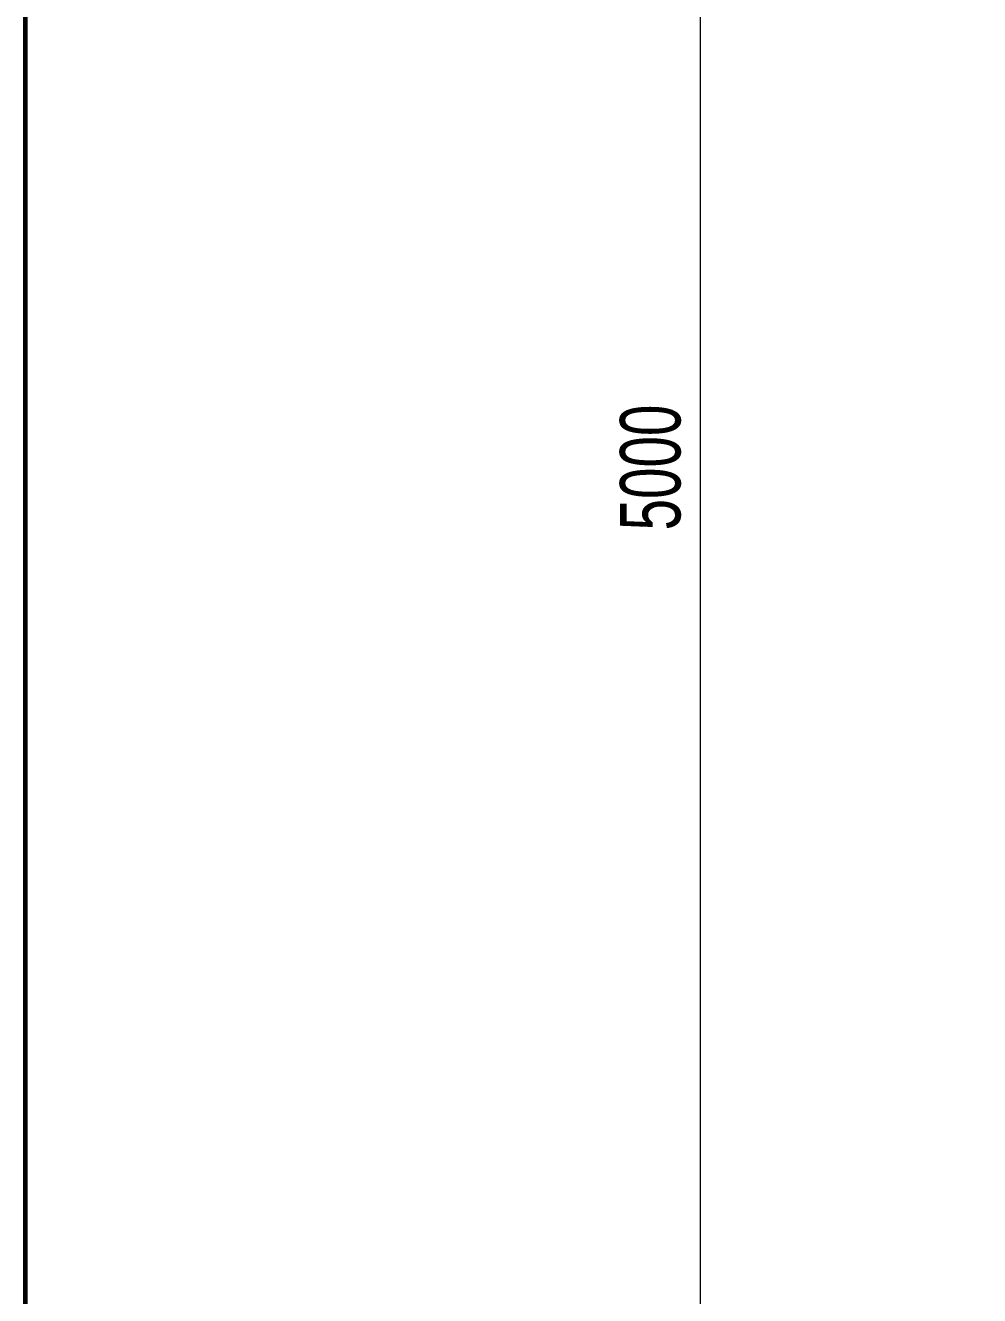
# Model space of a CAD drawing. Header units: millimetres. Extents: x 108335 to 288936, y -578047 to -548347.
# Drawn here: x 197016 to 198595, y -553534 to -551432 of the extents above; entities that cross this region are included whole.
import ezdxf
from ezdxf.enums import TextEntityAlignment as Align

# ---------------------------------------------------------------- set-up
doc = ezdxf.new("R2010")
doc.units = ezdxf.units.MM
doc.header["$MEASUREMENT"] = 0
doc.header["$PDMODE"] = 32
doc.layers.get('Defpoints').update_dxf_attribs({"color": 1})
doc.layers.add('Khungten_LCDI', color=7, linetype='Continuous')
for name, color, linetype, lineweight in [('LC Dim', 8, 'Continuous', 18), ('LC Net thay', 7, 'Continuous', 25), ('LC Text1', 3, 'Continuous', 20)]:
    doc.layers.add(name, color=color, linetype=linetype, lineweight=lineweight)
doc.styles.add('HOATBIF', font='hoatbif.shx', dxfattribs={"width": 0.7})
doc.styles.add('Khungten', font='VHAVAN.TTF', dxfattribs={"width": 0.9, "height": 5000})
doc.styles.add('Title', font='VHBLACK.TTF', dxfattribs={"width": 0.8})
doc.dimstyles.new('1-100', dxfattribs={"dimscale": 100, "dimtxt": 2.5, "dimasz": 0.35, "dimexe": 0.5, "dimexo": 0, "dimgap": 0.8, "dimtad": 1, "dimdec": 0, "dimzin": 0, "dimdsep": 46, "dimtxsty": 'HOATBIF', "dimblk1": 'DOT', "dimblk2": 'DOT', "dimsah": 1, "dimcen": -1, "dimdle": 1, "dimclrd": 256, "dimclre": 256, "dimclrt": 4, "dimadec": 3, "dimazin": 2, "dimtfac": 0.333333, "dimtdec": 0, "dimtix": 1, "dimtmove": 2, "dimatfit": 3, "dimldrblk": 'DOT', "dimfxl": 1, "dimtvp": 0.833333, "dimtolj": 1, "dimtzin": 0, "dimarcsym": 0})

# ---------------------------------------------------------------- blocks, each defined once
blk = doc.blocks.new('DOT')
at = {"layer": 'LC Dim'}
blk.add_line((-3, 0), (3, 0), dxfattribs=at)
at = {"layer": 'LC Dim', "color": 4}
blk.add_line((-1, -1), (1, 1), dxfattribs=at)
blk.add_lwpolyline([(0.5, 1), (-1, -0.5), (-0.5, -1), (1, 0.5)], close=True, dxfattribs=at)
blk = doc.blocks.new('*D397')
at = {"layer": 'Defpoints', "color": 0, "ltscale": 2, "transparency": 16777216}
for p in [(188078.1, -550764.9, 0), (188002.1, -555764.9), (188078.1, -555764.9, 0)]:
    blk.add_point(p, dxfattribs=at)
at = {"layer": 'LC Dim', "lineweight": -2, "ltscale": 2, "transparency": 16777216}
for p, q in [((188078.1, -550764.9), (187977.1, -550764.9)), ((188002.1, -550782.4), (188002.1, -555747.4)), ((188078.1, -555764.9), (187977.1, -555764.9))]:
    blk.add_line(p, q, dxfattribs=at)
at = {"layer": 'LC Dim', "lineweight": -2, "ltscale": 2, "transparency": 16777216, "xscale": 17.5, "yscale": 17.5, "zscale": 17.5}
for p, rotation in [((188002.1, -550764.9), 90), ((188002.1, -555764.9), 270)]:
    blk.add_blockref('DOT', p, dxfattribs=dict(at, rotation=rotation))
at = {"layer": 'LC Dim', "color": 4, "ltscale": 2, "transparency": 16777216, "insert": (187899.6, -553264.9), "char_height": 125, "attachment_point": 5, "rotation": 90, "style": 'HOATBIF'}
blk.add_mtext('\\A1;5000', dxfattribs=at)
blk = doc.blocks.new('_Dot')
at = {"color": 0, "linetype": 'ByBlock', "lineweight": -2}
blk.add_line((-0.5, 0), (-1, 0), dxfattribs=at)
at = {"color": 0, "linetype": 'ByBlock', "const_width": 0.5}
blk.add_lwpolyline([(-0.25, 0, 1), (0.25, 0, 1)], format="xyb", close=True, dxfattribs=at)
blk = doc.blocks.new('Nha o can bo nhan vien Trung doan')
at = {"layer": 'Khungten_LCDI', "color": 5, "lineweight": 60}
blk.add_lwpolyline([(0, -14650), (0, 14650), (40600, 14650), (40600, -14650)], close=True, dxfattribs=at)
at = {"color": 7, "style": 'Khungten', "width": 0.8}
for tag, p in [('REVISION', (39498.8, -10746.3)), ('NGAYHT', (39546.1, -11609.4))]:
    blk.add_attdef(tag, text='', height=200, dxfattribs=at).set_placement(p, align=Align.CENTER)
at = {"layer": 'LC Text1', "style": 'Title', "width": 1.485915}
for tag, p, p2 in [('TENBANVE1', (36912.7, -8885.8), (40339.1, -8885.8)), ('TENBANVE2', (36912.7, -9562.5), (40339.1, -9562.5))]:
    blk.add_attdef(tag, text='', height=250, dxfattribs=at).set_placement(p, p2, align=Align.FIT)
at = {"layer": 'LC Text1', "style": 'Title', "width": 0.7}
blk.add_attdef('SOBANVE', text='', height=250, dxfattribs=at).set_placement((39562, -13896.2), align=Align.CENTER)
blk = doc.blocks.new('sbbxz')
at = {"layer": 'LC Dim', "ltscale": 2}
dim = blk.add_linear_dim(base=(-2741.9, -5110, 0), p1=(-2665.9, -110), p2=(-2665.9, -5110), angle=90, dimstyle='1-100', override={"dimscale": 50}, dxfattribs=at)
dim.commit()
dim.dimension.update_dxf_attribs({"geometry": '*D397', "text_midpoint": (-2844.4, -2610, 0), "insert": (-190744, 550654.9)})

msp = doc.modelspace()

# ---------------------------------------------------------------- block references
at = {"layer": 'LC Dim', "xscale": 0.8, "yscale": 0.8, "zscale": 0.8}
msp.add_blockref('sbbxz', (200326.12, -550075.43, 0), dxfattribs=at)
at = {"layer": 'LC Net thay', "xscale": 0.3999999999995706, "yscale": 0.3999999999995706, "zscale": 0.3999999999995706}
msp.add_blockref('Nha o can bo nhan vien Trung doan', (197015.7, -554287.19, 0), dxfattribs=at)

doc.saveas('drawing.dxf')
